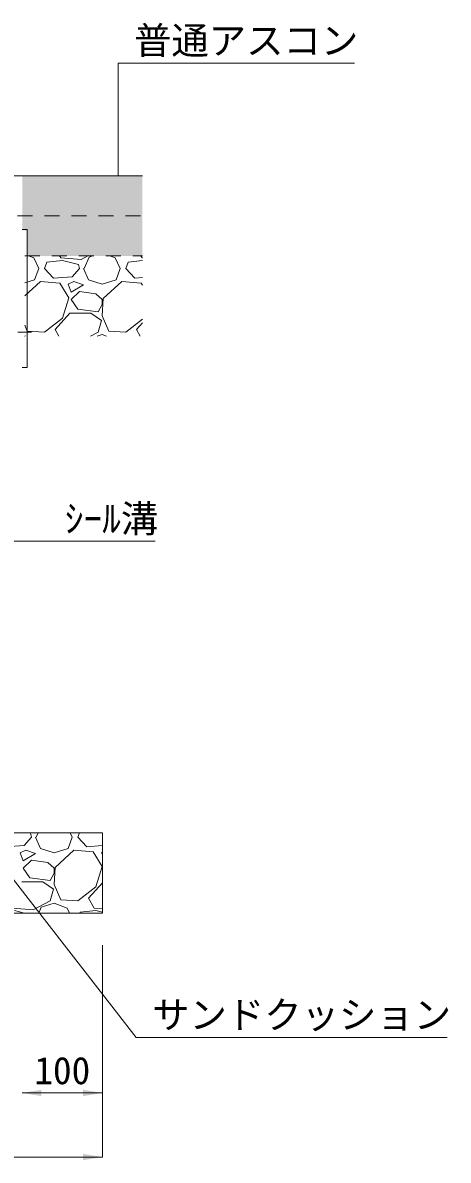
# Model space of a CAD drawing. Units: millimetres at full size; details may follow other scales. Extents: x 87398 to 114821, y -118528 to -105583.
# Drawn here: x 94308 to 94839, y -115309 to -113890 of the extents above; entities that cross this region are included whole.
import ezdxf
from ezdxf.enums import TextEntityAlignment as Align

# ---------------------------------------------------------------- set-up
doc = ezdxf.new("R2010")
doc.units = ezdxf.units.MM
doc.header["$LTSCALE"] = 25
doc.linetypes.add('CHAIN', pattern=[18.5, 12, -1.5, 3.5, -1.5])
doc.linetypes.add('USER1', pattern=[1.35, 0.75, -0.6])
for name, color, linetype, lineweight in [('ハッチング_基礎', 150, 'Continuous', 9), ('受枠', 3, 'USER1', 9), ('寸法線', 7, 'Continuous', 13), ('引出線', 4, 'Continuous', 13), ('舗装・基礎', 3, 'Continuous', 13)]:
    doc.layers.add(name, color=color, linetype=linetype, lineweight=lineweight)
doc.layers.add('ハッチング_舗装', color=7, linetype='Continuous')
doc.styles.add('ＭＳ ゴシック', font='')
doc.styles.get('ＭＳ ゴシック').set_extended_font_data('MS Gothic')

# ---------------------------------------------------------------- blocks, each defined once
blk = doc.blocks.new('filled_arrow')
at = {"color": 0, "linetype": 'Continuous', "lineweight": -2}
blk.add_solid([(7.5, 1.25), (0, 0), (7.5, -1.25)], dxfattribs=at)

msp = doc.modelspace()

# ---------------------------------------------------------------- hatches: boundary and pattern name
at = {"layer": 'ハッチング_舗装'}
for points in [[(94457.6, -114130.66), (94457.6, -114080.66), (94307.6, -114080.66), (94307.6, -114130.66)], [(94307.6, -114130.66), (94307.6, -114148.66), (94313.6, -114148.66), (94313.6, -114180.66), (94457.6, -114180.66), (94457.6, -114130.66)]]:
    msp.add_hatch(color=256, dxfattribs=at).paths.add_polyline_path(points)

# ---------------------------------------------------------------- linework, layer by layer
at = {"layer": 'ハッチング_基礎'}
for p, q in [((94315.46, -114180.66), (94322.1, -114183.15)), ((94322.1, -114183.15), (94328.2, -114196.36)), ((94357.66, -114186.2), (94338.36, -114188.23)), ((94355.63, -114183.15), (94354.18, -114180.66)), ((94381.03, -114185.18), (94355.63, -114183.15)), ((94377.98, -114191.28), (94357.66, -114186.2)), ((94389.66, -114180.66), (94381.03, -114185.18)), ((94385.09, -114196.36), (94391.19, -114182.13)), ((94391.19, -114182.13), (94395.91, -114180.66)), ((94417.06, -114180.66), (94423.7, -114183.15)), ((94423.7, -114183.15), (94429.8, -114196.36)), ((94457.6, -114186.37), (94439.96, -114188.23)), ((94457.23, -114183.15), (94455.78, -114180.66)), ((94457.6, -114183.18), (94457.23, -114183.15)), ((94323.12, -114210.58), (94328.2, -114196.36)), ((94335.31, -114196.36), (94338.36, -114188.23)), ((94346.49, -114208.55), (94335.31, -114196.36)), ((94379, -114196.36), (94369.85, -114206.52)), ((94379, -114196.36), (94377.98, -114191.28)), ((94384.08, -114196.36), (94390.17, -114210.58)), ((94424.72, -114210.58), (94429.8, -114196.36)), ((94436.91, -114196.36), (94439.96, -114188.23)), ((94448.09, -114208.55), (94436.91, -114196.36)), ((94310.8, -114214.2), (94323.12, -114210.58)), ((94330.23, -114212.61), (94310.8, -114230.35)), ((94354.61, -114214.65), (94330.23, -114212.61)), ((94369.85, -114206.52), (94346.49, -114208.55)), ((94365.79, -114232.93), (94354.61, -114214.65)), ((94371.89, -114212.61), (94364.77, -114215.66)), ((94364.77, -114215.66), (94368.84, -114225.82)), ((94384.08, -114216.68), (94371.89, -114212.61)), ((94390.17, -114210.58), (94407.45, -114215.66)), ((94407.45, -114215.66), (94424.72, -114210.58)), ((94431.83, -114212.61), (94408.46, -114233.95)), ((94456.21, -114214.65), (94431.83, -114212.61)), ((94457.6, -114207.72), (94448.09, -114208.55)), ((94457.6, -114216.92), (94456.21, -114214.65)), ((94368.84, -114225.82), (94384.08, -114216.68)), ((94379, -114224.81), (94368.84, -114234.97)), ((94399.32, -114227.85), (94379, -114224.81)), ((94407.45, -114234.97), (94399.32, -114227.85)), ((94357.66, -114258.33), (94365.79, -114232.93)), ((94368.84, -114234.97), (94376.97, -114247.16)), ((94402.37, -114250.21), (94407.45, -114241.06)), ((94408.46, -114233.95), (94407.45, -114255.29)), ((94407.45, -114241.06), (94407.45, -114234.97)), ((94335.31, -114275.61), (94357.66, -114258.33)), ((94348.52, -114272.56), (94366.81, -114252.24)), ((94366.81, -114252.24), (94393.22, -114252.24)), ((94376.97, -114247.16), (94402.37, -114250.21)), ((94393.22, -114252.24), (94406.43, -114261.38)), ((94407.45, -114255.29), (94415.57, -114274.59)), ((94310.8, -114267.06), (94313.97, -114274.59)), ((94353.24, -114280.66), (94348.52, -114272.56)), ((94406.43, -114261.38), (94402.37, -114275.61)), ((94436.91, -114275.61), (94457.6, -114259.62)), ((94450.12, -114272.56), (94457.6, -114264.24)), ((94454.84, -114280.66), (94450.12, -114272.56)), ((94310.8, -114280.51), (94311.19, -114280.66)), ((94313.97, -114274.59), (94335.31, -114275.61)), ((94402.37, -114275.61), (94392.72, -114280.66)), ((94401.03, -114280.66), (94407.45, -114278.65)), ((94407.45, -114278.65), (94412.79, -114280.66)), ((94415.57, -114274.59), (94436.91, -114275.61)), ((94319.11, -114906.03), (94309.96, -114916.19)), ((94318.09, -114900.95), (94316.91, -114900.66)), ((94319.11, -114906.03), (94318.09, -114900.95)), ((94324.19, -114906.03), (94330.28, -114920.26)), ((94325.2, -114906.03), (94327.51, -114900.66)), ((94364.83, -114920.26), (94369.91, -114906.03)), ((94367.43, -114900.66), (94369.91, -114906.03)), ((94377.02, -114906.03), (94379.04, -114900.66)), ((94388.2, -114918.23), (94377.02, -114906.03)), ((94309.96, -114916.19), (94286.6, -114918.23)), ((94312, -114922.29), (94304.88, -114925.34)), ((94304.88, -114925.34), (94308.95, -114935.5)), ((94324.19, -114926.35), (94312, -114922.29)), ((94330.28, -114920.26), (94347.56, -114925.34)), ((94347.56, -114925.34), (94364.83, -114920.26)), ((94371.94, -114922.29), (94348.57, -114943.63)), ((94396.32, -114924.32), (94371.94, -114922.29)), ((94407.6, -114916.54), (94388.2, -114918.23)), ((94407.5, -114942.61), (94396.32, -114924.32)), ((94407.6, -114924.86), (94406.48, -114925.34)), ((94406.48, -114925.34), (94407.6, -114928.14)), ((94308.95, -114935.5), (94324.19, -114926.35)), ((94319.11, -114934.48), (94308.95, -114944.64)), ((94339.43, -114937.53), (94319.11, -114934.48)), ((94347.56, -114944.64), (94339.43, -114937.53)), ((94308.95, -114944.64), (94317.08, -114956.83)), ((94342.48, -114959.88), (94347.56, -114950.74)), ((94348.57, -114943.63), (94347.56, -114964.96)), ((94347.56, -114950.74), (94347.56, -114944.64)), ((94399.37, -114968.01), (94407.5, -114942.61)), ((94306.92, -114961.91), (94333.33, -114961.91)), ((94317.08, -114956.83), (94342.48, -114959.88)), ((94333.33, -114961.91), (94346.54, -114971.06)), ((94347.56, -114964.96), (94355.68, -114984.27)), ((94377.02, -114985.28), (94399.37, -114968.01)), ((94390.23, -114982.23), (94407.6, -114962.93)), ((94346.54, -114971.06), (94342.48, -114985.28)), ((94397.34, -114994.43), (94390.23, -114982.23)), ((94321.14, -114996.46), (94295.74, -114994.43)), ((94342.48, -114985.28), (94321.14, -114996.46)), ((94328.19, -115000.66), (94331.3, -114993.41)), ((94331.3, -114993.41), (94347.56, -114988.33)), ((94347.56, -114988.33), (94363.81, -114994.43)), ((94355.68, -114984.27), (94377.02, -114985.28)), ((94363.81, -114994.43), (94366.69, -115000.66)), ((94407.6, -114995.25), (94397.34, -114994.43)), ((94310.51, -115000.66), (94297.77, -114997.47)), ((94379.64, -115000.66), (94380.07, -114999.51)), ((94399.37, -114997.47), (94380.07, -114999.51)), ((94407.6, -114999.53), (94399.37, -114997.47))]:
    msp.add_line(p, q, dxfattribs=at)
at = {"layer": '受枠', "linetype": 'Continuous'}
for p, q in [((94307.6, -114147.66), (94313.6, -114147.66)), ((94313.6, -114147.66), (94313.6, -114319.66)), ((94313.6, -114319.66), (94307.6, -114319.66))]:
    msp.add_line(p, q, dxfattribs=at)
at = {"layer": '受枠', "linetype": 'CHAIN'}
msp.add_line((94319.27, -114275.66), (94301.94, -114275.66), dxfattribs=at)
at = {"layer": '寸法線'}
for p, q in [((94407.6, -115040.66), (94407.6, -115225.16)), ((94407.6, -115040.66), (94407.6, -115305.16)), ((94307.6, -115225.16), (94407.6, -115225.16)), ((93667.6, -115305.16), (94407.6, -115305.16))]:
    msp.add_line(p, q, dxfattribs=at)
at = {"layer": '引出線'}
for points in [[(94427.11, -114080.66), (94427.11, -113939.91), (94721.95, -113939.91)], [(94275.6, -114536.62), (94340.71, -114536.62), (94473.46, -114536.62)], [(94250.99, -114900.66), (94449.73, -115155.94), (94837.96, -115155.94)]]:
    msp.add_lwpolyline(points, dxfattribs=at)
at = {"layer": '舗装・基礎'}
for p, q in [((94110.6, -114080.66), (94457.6, -114080.66)), ((94407.6, -114900.66), (93667.6, -114900.66)), ((94407.6, -114900.66), (94407.6, -115000.66)), ((94407.6, -115000.66), (93667.6, -115000.66))]:
    msp.add_line(p, q, dxfattribs=at)
at = {"layer": '舗装・基礎', "linetype": 'USER1'}
for p, q in [((94301.6, -114130.66), (94457.6, -114130.66)), ((94310.8, -114180.66), (94457.6, -114180.66))]:
    msp.add_line(p, q, dxfattribs=at)

# ---------------------------------------------------------------- block references
at = {"layer": '寸法線', "xscale": 3.2, "yscale": 3.2}
msp.add_blockref('filled_arrow', (94307.6, -115225.16), dxfattribs=at)
at = {"layer": '寸法線', "xscale": 3.2, "yscale": 3.2, "rotation": 180}
for p in [(94407.6, -115225.16), (94407.6, -115305.16)]:
    msp.add_blockref('filled_arrow', p, dxfattribs=at)
at = {"layer": '引出線', "xscale": 0.16, "yscale": 0.16, "rotation": 90}
msp.add_blockref('filled_arrow', (94427.11, -114080.66), dxfattribs=at)

# ---------------------------------------------------------------- texts
at = {"layer": '寸法線', "style": 'ＭＳ ゴシック'}
msp.add_text('100', height=34.18, dxfattribs=at).set_placement((94357.6, -115197.16), align=Align.MIDDLE_CENTER)
at = {"layer": '引出線', "style": 'ＭＳ ゴシック'}
for s, p in [('普通アスコン', (94447.11, -113894.7)), ('ｼｰﾙ溝', (94360.71, -114491.41)), ('サンドクッション', (94469.73, -115110.55))]:
    msp.add_text(s, height=34.18, dxfattribs=at).set_placement(p, align=Align.TOP_LEFT)

doc.saveas('drawing.dxf')
